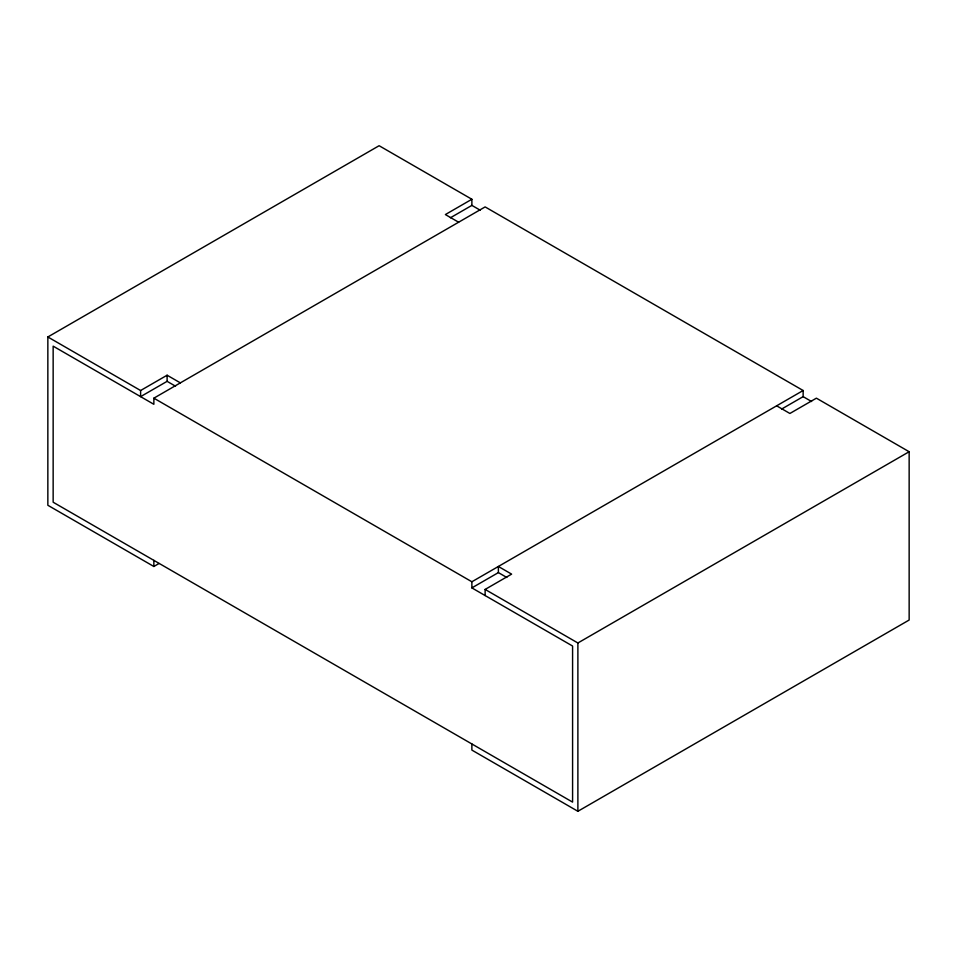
<?xml version="1.0" encoding="UTF-8"?>
<svg xmlns="http://www.w3.org/2000/svg" width="957" height="957" viewBox="0 0 957 957"><rect width="100%" height="100%" fill="white"/><g stroke="black" fill="none" stroke-linecap="round" stroke-linejoin="round"><path stroke-width="1.44" d="M159.029 563.494L153.862 566.484L47.85 505.272L47.85 336.972L379.116 145.715L471.873 199.259L471.873 205.384L450.424 217.765M47.85 336.972L140.607 390.516L167.104 375.216L180.359 382.872M471.873 199.259L445.376 214.559L458.618 222.215M175.538 386.209L167.104 381.341L140.607 396.641L140.607 390.516M803.138 390.516L471.873 581.772L471.873 587.897L572.585 646.035L572.585 802.11L53.149 502.222L53.149 346.147L153.862 404.297L153.862 398.172L485.127 206.915L803.138 390.516L803.138 396.641L781.69 409.022M471.873 587.897L498.382 572.597L506.803 577.466M485.127 595.553L485.127 589.428L511.624 574.128L498.382 566.472L498.382 572.597M485.127 589.428L577.884 642.984L909.15 451.728L909.15 620.028L577.884 811.285L471.873 750.085L471.873 743.96M909.15 451.728L816.393 398.172L789.896 413.472L776.641 405.816M471.873 205.384L480.306 210.253M803.138 396.641L811.572 401.509M153.862 398.172L471.873 581.772M577.884 642.984L577.884 811.285M167.104 375.216L167.104 381.341M153.862 560.359L153.862 566.484"/></g></svg>
